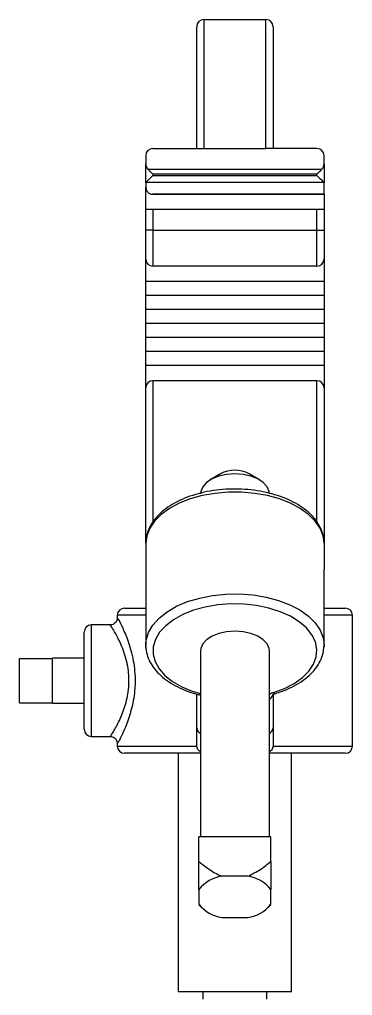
# Model space of a CAD drawing. Extents: x 9.3 to 87.2, y 1.1 to 68.8.
# Drawn here: x 36.67 to 38.99, y 35.05 to 41.84 of the extents above; entities that cross this region are included whole.
import ezdxf

# ---------------------------------------------------------------- set-up
doc = ezdxf.new("R2010")
doc.units = 0
doc.header["$MEASUREMENT"] = 0
doc.layers.add('OBJECT', color=7, linetype='CONTINUOUS')

msp = doc.modelspace()

# ---------------------------------------------------------------- linework, layer by layer
at = {"layer": 'OBJECT'}
for p, q in [((37.9565, 41.8438), (37.9565, 40.9468)), ((37.9565, 41.8438), (38.3885, 41.8438)), ((38.3885, 40.9468), (38.3885, 41.8438)), ((37.9065, 40.9468), (37.9065, 41.7938)), ((38.4385, 41.7938), (38.4385, 40.9468)), ((37.6015, 40.9468), (37.9565, 40.9468)), ((37.9565, 40.9468), (38.3885, 40.9468)), ((38.7435, 40.9468), (38.3885, 40.9468)), ((37.5515, 40.8968), (37.5515, 40.8405)), ((38.7935, 40.8405), (38.7935, 40.8968)), ((37.5515, 40.707), (37.5515, 40.8405)), ((38.7935, 40.8405), (38.7935, 40.707)), ((37.5673, 40.8017), (38.7777, 40.8017)), ((37.6015, 40.7675), (37.6015, 40.7588)), ((38.7435, 40.7675), (37.6015, 40.7675)), ((37.6015, 40.7588), (38.7435, 40.7588)), ((38.7435, 40.7588), (38.7435, 40.7675)), ((37.5515, 40.707), (37.5515, 40.6778)), ((37.5515, 40.5218), (37.5515, 40.6778)), ((38.7917, 40.7106), (37.5533, 40.7106)), ((38.7935, 40.6296), (38.7935, 40.707)), ((37.5882, 40.6296), (38.7935, 40.6296)), ((38.7935, 40.6278), (37.6015, 40.6278)), ((38.7935, 40.6296), (38.7935, 40.6278)), ((38.7935, 40.6278), (38.7935, 40.5218)), ((38.7935, 40.5218), (37.5515, 40.5218)), ((37.5515, 40.3778), (37.5515, 40.5218)), ((37.6015, 40.5218), (37.6015, 40.3778)), ((38.7435, 40.3778), (38.7435, 40.5218)), ((38.7935, 40.5218), (38.7935, 40.3778)), ((37.6015, 40.3778), (37.5515, 40.3778)), ((37.5515, 40.1778), (37.5515, 40.3778)), ((37.6015, 40.3778), (38.7435, 40.3778)), ((37.6015, 40.3778), (37.6015, 40.1278)), ((38.7435, 40.3778), (38.7935, 40.3778)), ((38.7435, 40.1278), (38.7435, 40.3778)), ((38.7935, 40.3778), (38.7935, 40.1778)), ((37.5515, 40.0218), (37.5515, 40.1778)), ((38.7935, 40.1778), (38.7935, 40.0218)), ((38.7435, 40.1278), (37.6015, 40.1278)), ((38.7935, 40.0218), (37.5515, 40.0218)), ((37.5515, 39.9243), (37.5515, 40.0218)), ((38.7935, 40.0218), (38.7935, 39.9243)), ((38.7935, 39.9243), (37.5515, 39.9243)), ((37.5515, 39.8268), (37.5515, 39.9243)), ((38.7935, 39.9243), (38.7935, 39.8268)), ((38.7935, 39.8268), (37.5515, 39.8268)), ((37.5515, 39.7293), (37.5515, 39.8268)), ((38.7935, 39.8268), (38.7935, 39.7293)), ((38.7935, 39.7293), (37.5515, 39.7293)), ((37.5515, 39.6318), (37.5515, 39.7293)), ((38.7935, 39.7293), (38.7935, 39.6318)), ((38.7935, 39.6318), (37.5515, 39.6318)), ((37.5515, 39.5343), (37.5515, 39.6318)), ((38.7935, 39.6318), (38.7935, 39.5343)), ((38.7935, 39.5343), (37.5515, 39.5343)), ((37.5515, 39.4368), (37.5515, 39.5343)), ((38.7935, 39.5343), (38.7935, 39.4368)), ((38.7935, 39.4368), (37.5515, 39.4368)), ((37.5515, 39.2808), (37.5515, 39.4368)), ((38.7935, 39.4368), (38.7935, 39.2808)), ((38.7435, 39.3308), (37.6015, 39.3308)), ((37.6015, 39.3308), (37.6015, 38.3478)), ((38.7435, 38.3482), (38.7435, 39.3308)), ((37.5515, 38.1996), (37.5515, 39.2808)), ((38.7935, 39.2808), (38.7935, 38.1996)), ((38.0726, 38.6826), (38.0012, 38.6409)), ((38.3439, 38.6409), (38.2725, 38.6826)), ((37.5515, 38.1996), (37.5515, 38.0202)), ((38.7935, 38.1996), (38.7935, 38.0202)), ((37.5515, 38.0202), (37.5515, 37.4919)), ((38.7935, 37.4919), (38.7935, 38.0202)), ((37.3535, 37.6988), (37.3535, 37.68)), ((37.5515, 37.6988), (37.3535, 37.6988)), ((37.4035, 37.7488), (37.5515, 37.7488)), ((38.7935, 37.7488), (38.9415, 37.7488)), ((38.9915, 37.6988), (38.7935, 37.6988)), ((38.9915, 36.7888), (38.9915, 37.6988)), ((37.3047, 37.6313), (37.1725, 37.6313)), ((37.1725, 37.6313), (37.1725, 37.2438)), ((37.1225, 37.2438), (37.1225, 37.5813)), ((37.5515, 37.4919), (37.5519, 37.5034)), ((37.5515, 37.4798), (37.5515, 37.4919)), ((38.7935, 37.4919), (38.7935, 37.4798)), ((37.9325, 37.4509), (37.9325, 36.1575)), ((38.4125, 36.1575), (38.4125, 37.4509)), ((36.6725, 37.0898), (36.6725, 37.3978)), ((36.6725, 37.3978), (36.9025, 37.3978)), ((37.1225, 37.3998), (36.9025, 37.3998)), ((36.9025, 37.3978), (36.9025, 37.3998)), ((36.9025, 37.2687), (36.9025, 37.3978)), ((36.9025, 37.2189), (36.9025, 37.2687)), ((36.9025, 37.0898), (36.9025, 37.2189)), ((37.1225, 36.9063), (37.1225, 37.2438)), ((37.1725, 37.2438), (37.1725, 36.8563)), ((37.9065, 36.9154), (37.9065, 37.15)), ((37.9325, 37.1442), (37.9268, 37.1449)), ((38.4385, 37.1523), (38.4385, 36.9154)), ((38.4561, 37.1551), (38.4565, 37.1553)), ((36.6725, 37.0898), (36.9025, 37.0898)), ((36.9025, 37.0878), (36.9025, 37.0898)), ((36.9025, 37.0878), (37.1225, 37.0878)), ((37.9065, 36.7935), (37.9065, 36.9154)), ((38.4385, 36.9154), (38.4385, 36.7935)), ((37.1725, 36.8563), (37.3065, 36.8563)), ((37.3535, 36.8124), (37.3535, 36.7888)), ((37.3535, 36.7888), (37.9067, 36.7888)), ((37.9325, 36.7388), (37.4035, 36.7388)), ((37.7775, 36.7388), (37.7775, 35.0788)), ((37.9067, 36.7888), (37.9065, 36.7935)), ((38.9415, 36.7388), (38.4125, 36.7388)), ((38.4385, 36.7935), (38.4383, 36.7888)), ((38.4383, 36.7888), (38.9915, 36.7888)), ((38.5675, 35.0788), (38.5675, 36.7388)), ((38.4225, 36.1575), (37.9225, 36.1575)), ((37.9225, 35.9858), (37.9225, 36.1575)), ((38.4225, 35.9858), (38.4225, 36.1575)), ((38.2626, 35.8831), (38.0825, 35.8831)), ((37.9225, 35.7913), (37.9225, 35.688)), ((38.4225, 35.688), (38.4225, 35.7913)), ((37.9225, 35.6837), (37.9409, 35.665)), ((38.4041, 35.665), (38.4225, 35.6837)), ((38.0825, 35.5963), (38.2626, 35.5963)), ((38.1725, 35.0788), (37.7775, 35.0788)), ((37.95, 35.0788), (37.95, 35.0288)), ((38.5675, 35.0788), (38.1725, 35.0788)), ((38.395, 35.0288), (38.395, 35.0788))]:
    msp.add_line(p, q, dxfattribs=at)
at = {"layer": 'OBJECT', "flags": 128}
for points in [[(37.5533, 40.7106), (37.5566, 40.7139), (37.5615, 40.7188), (37.5677, 40.725), (37.5751, 40.7324), (37.5834, 40.7407), (37.5923, 40.7496), (37.6015, 40.7588)], [(37.5673, 40.8017), (37.5747, 40.7943), (37.5831, 40.7859), (37.5922, 40.7768), (37.6015, 40.7675)], [(38.7435, 40.7675), (38.7529, 40.7768), (38.7619, 40.7859), (38.7703, 40.7943), (38.7777, 40.8017)], [(38.7435, 40.7588), (38.7528, 40.7496), (38.7617, 40.7407), (38.77, 40.7324), (38.7774, 40.725), (38.7836, 40.7188), (38.7884, 40.7139), (38.7917, 40.7106)], [(38.4125, 38.5445), (38.4108, 38.5611), (38.3969, 38.5933), (38.37, 38.6227), (38.3317, 38.6475), (38.2841, 38.6664), (38.23, 38.6781), (38.1725, 38.6821), (38.1151, 38.6781), (38.061, 38.6664), (38.0134, 38.6475), (37.975, 38.6227), (37.9481, 38.5933), (37.9343, 38.5611), (37.9325, 38.5445)], [(38.7935, 38.1996), (38.7866, 38.2527), (38.7659, 38.3046), (38.732, 38.3541), (38.6856, 38.4003), (38.6277, 38.4419), (38.5597, 38.4781), (38.483, 38.5081), (38.3994, 38.5312), (38.3107, 38.5469), (38.2189, 38.5548), (38.1261, 38.5548), (38.0343, 38.5469), (37.9456, 38.5312), (37.862, 38.5081), (37.7853, 38.4781), (37.7173, 38.4419), (37.6594, 38.4003), (37.613, 38.3541), (37.5791, 38.3046), (37.5585, 38.2527), (37.5515, 38.1996)], [(37.5519, 37.5034), (37.5543, 37.5256), (37.5705, 37.5792), (37.6007, 37.6307), (37.6442, 37.679), (37.7, 37.723), (37.7669, 37.7616), (37.8433, 37.7939), (37.9273, 37.8191), (38.017, 37.8367), (38.1104, 37.8463), (38.2052, 37.8476), (38.2992, 37.8406), (38.3903, 37.8254), (38.4763, 37.8025), (38.5552, 37.7724), (38.6252, 37.7357), (38.6847, 37.6933), (38.7322, 37.6462), (38.7666, 37.5955), (38.7872, 37.5424), (38.7935, 37.4919)], [(38.4414, 37.162), (38.5178, 37.19), (38.5854, 37.2247), (38.6426, 37.265), (38.688, 37.31), (38.7204, 37.3586), (38.739, 37.4095), (38.7432, 37.4615), (38.7331, 37.5132), (38.7089, 37.5633), (38.6711, 37.6106), (38.6207, 37.6538), (38.5591, 37.692), (38.4877, 37.724), (38.4083, 37.7492), (38.323, 37.7668), (38.2339, 37.7765), (38.1433, 37.778), (38.0534, 37.7712), (37.9665, 37.7563), (37.8848, 37.7338), (37.8104, 37.7041), (37.745, 37.668), (37.6905, 37.6265), (37.6481, 37.5805), (37.619, 37.5312), (37.6038, 37.48), (37.6029, 37.428), (37.6164, 37.3765), (37.644, 37.327), (37.6848, 37.2806), (37.738, 37.2384), (37.8021, 37.2016), (37.8756, 37.1712), (37.9325, 37.1537)], [(38.4125, 37.4509), (38.4108, 37.4675), (38.3969, 37.4997), (38.37, 37.5291), (38.3317, 37.5539), (38.2841, 37.5728), (38.23, 37.5846), (38.1725, 37.5886), (38.1151, 37.5846), (38.061, 37.5728), (38.0134, 37.5539), (37.975, 37.5291), (37.9481, 37.4997), (37.9343, 37.4675), (37.9325, 37.4509)], [(38.7935, 37.4919), (38.7935, 37.4881), (38.7934, 37.4848)], [(37.5515, 37.4798), (37.5525, 37.47), (37.5541, 37.4641)], [(38.79, 37.4614), (38.7926, 37.47), (38.7935, 37.4798)]]:
    msp.add_lwpolyline(points, dxfattribs=at)
at = {"layer": 'OBJECT'}
for centre, radius, start, end in [((37.9565, 41.7938), 0.05, 90, 180), ((38.3885, 41.7938), 0.05, 0, 90), ((37.6015, 40.8968), 0.05, 90, 180), ((38.7435, 40.8968), 0.05, 0, 90), ((37.6015, 40.6778), 0.05, 180, 254.52803), ((37.6015, 40.6778), 0.05, 254.52803, 270), ((37.6015, 40.1778), 0.05, 180, 270), ((38.7435, 40.1778), 0.05, 270, 0), ((37.6015, 39.2808), 0.05, 90, 180), ((38.7435, 39.2808), 0.05, 0, 90), ((38.1725, 38.4941), 0.2134, 62.0673, 117.9327), ((37.4035, 37.6988), 0.05, 90, 180), ((38.9415, 37.6988), 0.05, 0, 90), ((37.1725, 37.5813), 0.05, 90, 180), ((38.4721, 37.0574), 0.1089, 106.34199, 123.14088), ((38.3975, 37.1546), 0.0411, 291.43107, 356.78883), ((38.4541, 37.17), 0.015, 212.35676, 277.52204), ((37.1725, 36.9063), 0.05, 180, 270), ((37.9475, 36.9177), 0.0411, 183.21762, 248.5622), ((38.3975, 36.9177), 0.0411, 291.43823, 356.78257), ((37.4035, 36.7888), 0.05, 180, 270), ((38.9415, 36.7888), 0.05, 270, 0), ((38.1155, 35.6402), 0.2451, 97.73923, 141.93607), ((38.2296, 35.6402), 0.2451, 38.06382, 82.26079), ((38.1155, 35.8391), 0.2451, 218.06421, 262.2608), ((38.2296, 35.8391), 0.2451, 277.73918, 321.9359)]:
    msp.add_arc(centre, radius, start, end, dxfattribs=at)
for centre, major_axis, ratio, start_param, end_param in [((37.6015, 40.8405), (0, 0.0533), 0.938361, 1.570796, 2.387984), ((38.7435, 40.8405), (0, 0.0533), 0.938361, 3.895202, 4.712389), ((37.6015, 40.707), (0.05, 0), 0.276798, 2.871556, 3.141593), ((38.7435, 40.707), (0.05, 0), 0.276798, 0, 0.270037)]:
    msp.add_ellipse(centre, major_axis=major_axis, ratio=ratio, start_param=start_param, end_param=end_param, dxfattribs=at)
for points, knots in [([(38.7935, 38.1996), (38.7931, 38.2103), (38.7919, 38.2391), (38.7798, 38.2854), (38.7547, 38.3366), (38.7181, 38.3848), (38.6705, 38.4294), (38.6127, 38.4696), (38.5457, 38.5044), (38.4712, 38.533), (38.3907, 38.5549), (38.3061, 38.5697), (38.2189, 38.5773), (38.1308, 38.5775), (38.0435, 38.5703), (37.9587, 38.5559), (37.878, 38.5343), (37.803, 38.506), (37.7351, 38.4713), (37.6757, 38.4305), (37.6263, 38.3842), (37.5882, 38.3334), (37.5629, 38.2793), (37.5526, 38.234), (37.5518, 38.2074), (37.5515, 38.1996)], [0, 0, 0, 0, 0.025293, 0.068065, 0.111076, 0.154957, 0.199889, 0.245612, 0.291719, 0.337879, 0.383958, 0.429943, 0.475858, 0.521745, 0.567648, 0.613601, 0.659651, 0.705846, 0.752224, 0.798785, 0.845406, 0.891721, 0.93721, 0.981483, 1, 1, 1, 1]), ([(37.3539, 37.68), (37.3537, 37.6804), (37.3521, 37.6863), (37.3625, 37.6694), (37.3907, 37.6141), (37.4235, 37.5356), (37.4491, 37.4546), (37.4654, 37.3848), (37.4758, 37.3104), (37.4783, 37.2457), (37.4748, 37.1593), (37.4573, 37.0551), (37.4255, 36.9583), (37.3993, 36.8942), (37.3805, 36.8536), (37.3657, 36.8247), (37.3547, 36.8052), (37.3557, 36.8101), (37.3562, 36.8124)], [0, 0, 0, 0, 0.00615, 0.09662, 0.187215, 0.287407, 0.34236, 0.398966, 0.451848, 0.506595, 0.536941, 0.637378, 0.735889, 0.788471, 0.842562, 0.894619, 0.948683, 1, 1, 1, 1]), ([(37.3065, 36.861), (37.3062, 36.8597), (37.3055, 36.8564), (37.3165, 36.8727), (37.337, 36.906), (37.3725, 36.9721), (37.4132, 37.0753), (37.4321, 37.1686), (37.4369, 37.2642), (37.4309, 37.3222), (37.4174, 37.3857), (37.4049, 37.4306), (37.3776, 37.5029), (37.3433, 37.5711), (37.312, 37.6226), (37.307, 37.6274), (37.3047, 37.6297)], [0, 0, 0, 0, 0.038259, 0.094155, 0.150098, 0.261063, 0.362089, 0.462942, 0.493158, 0.592907, 0.600231, 0.65704, 0.713904, 0.818093, 0.913367, 1, 1, 1, 1]), ([(37.3533, 37.6801), (37.3533, 37.6782), (37.3533, 37.6723), (37.3496, 37.6595), (37.3402, 37.6455), (37.3253, 37.6351), (37.3123, 37.6308), (37.3056, 37.6315), (37.3049, 37.6315)], [0, 0, 0, 0, 0.092393, 0.285066, 0.503751, 0.736697, 0.97219, 1, 1, 1, 1]), ([(37.553, 37.5053), (37.5524, 37.5015), (37.5493, 37.4796), (37.5559, 37.4393), (37.5731, 37.3866), (37.6029, 37.3364), (37.6436, 37.2894), (37.6951, 37.2464), (37.7565, 37.2081), (37.8267, 37.1758), (37.8845, 37.1552), (37.9193, 37.1468), (37.9268, 37.145)], [0, 0, 0, 0, 0.023892, 0.137386, 0.250414, 0.364768, 0.481764, 0.601381, 0.722683, 0.844646, 0.966536, 1, 1, 1, 1]), ([(38.4561, 37.1551), (38.4698, 37.1596), (38.5094, 37.1724), (38.5702, 37.1987), (38.635, 37.2359), (38.6905, 37.279), (38.7356, 37.3271), (38.7684, 37.3795), (38.7887, 37.4321), (38.7914, 37.4674), (38.7927, 37.4836)], [0, 0, 0, 0, 0.071828, 0.208013, 0.344797, 0.482057, 0.619124, 0.75471, 0.88728, 1, 1, 1, 1]), ([(38.4369, 37.1455), (38.4369, 37.1454), (38.4364, 37.1445), (38.4392, 37.1478), (38.4464, 37.1518), (38.4533, 37.1542), (38.4561, 37.1551)], [0, 0, 0, 0, 0.082744, 0.426595, 0.773007, 1, 1, 1, 1]), ([(37.3059, 36.8556), (37.3099, 36.8554), (37.3201, 36.8549), (37.3345, 36.847), (37.3456, 36.8351), (37.3516, 36.8224), (37.3528, 36.815), (37.3533, 36.8117)], [0, 0, 0, 0, 0.168783, 0.422462, 0.65405, 0.842943, 1, 1, 1, 1]), ([(37.9325, 36.7487), (37.9283, 36.7515), (37.9198, 36.7571), (37.9113, 36.7704), (37.9076, 36.7816), (37.9069, 36.7876), (37.9067, 36.7888)], [0, 0, 0, 0, 0.3230026, 0.6509201, 0.9337337, 1, 1, 1, 1]), ([(38.4383, 36.7888), (38.4374, 36.7837), (38.4355, 36.7737), (38.4274, 36.7607), (38.4198, 36.752), (38.4139, 36.7493), (38.4125, 36.7487)], [0, 0, 0, 0, 0.293131, 0.585108, 0.905332, 1, 1, 1, 1]), ([(37.9225, 35.9858), (37.9409, 35.9712), (37.9829, 35.9376), (38.0367, 35.9027), (38.0743, 35.8866), (38.0825, 35.8831)], [0, 0, 0, 0, 0.376951, 0.863752, 1, 1, 1, 1]), ([(37.9225, 35.7913), (37.9225, 35.8213), (37.9225, 35.8837), (37.9225, 35.9509), (37.9225, 35.9858)], [0, 0, 0, 0, 0.480507, 1, 1, 1, 1]), ([(38.2626, 35.8831), (38.2926, 35.8981), (38.3508, 35.9272), (38.3991, 35.9667), (38.4225, 35.9858)], [0, 0, 0, 0, 0.515407, 1, 1, 1, 1]), ([(38.4225, 35.9858), (38.4225, 35.9509), (38.4225, 35.8837), (38.4225, 35.8213), (38.4225, 35.7913)], [0, 0, 0, 0, 0.519493, 1, 1, 1, 1])]:
    msp.add_open_spline(points, degree=3, knots=knots, dxfattribs=at)

doc.saveas('drawing.dxf')
